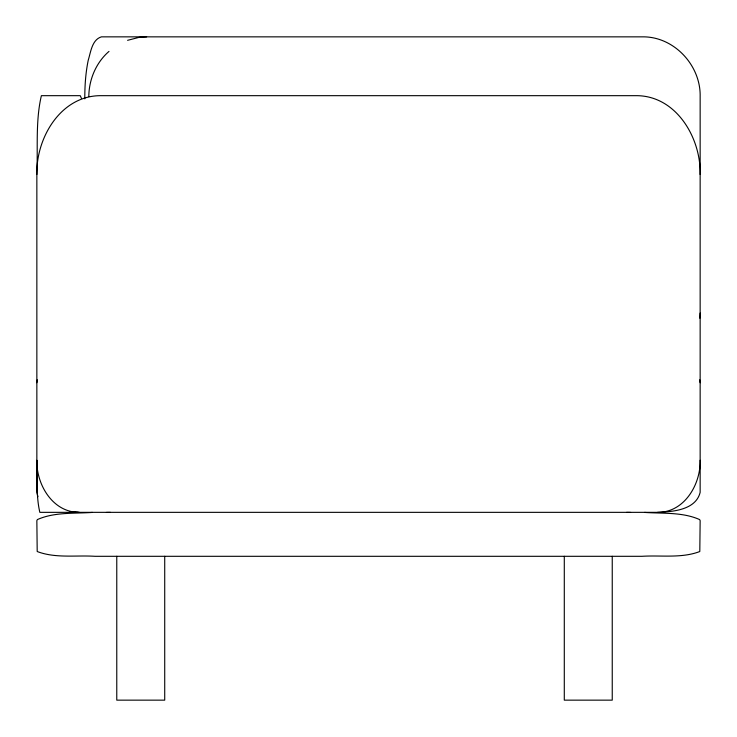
<?xml version="1.0" encoding="UTF-8"?>
<svg xmlns="http://www.w3.org/2000/svg" width="737" height="737" viewBox="0 0 737 737"><rect width="100%" height="100%" fill="white"/><g stroke="black" fill="none" stroke-linecap="round" stroke-linejoin="round"><path stroke-width="1.11" d="M37.909 496.683L36.85 492.371L36.85 174.494C38.002 148.395 35.376 121.071 41.383 95.672L80.269 95.672L81.439 98.353M36.85 174.494C35.938 138.492 60.112 96.436 99.587 95.672L637.413 95.672C676.888 96.436 701.062 138.492 700.15 174.494M700.15 460.266C700.758 484.052 684.784 511.847 658.694 512.344L39.844 512.344C35.873 495.568 37.605 477.512 36.85 460.266C36.242 484.052 52.216 511.847 78.306 512.344M88.818 96.565C88.919 79.596 96.077 62.553 109.002 51.397M699.828 318.209L700.15 313.059M36.85 382.752L37.255 379.795M127.584 40.323L139.09 37.357L146.635 36.85M657.542 512.344C672.734 511.828 695.839 509.995 700.15 492.371L700.15 96.565C700.887 65.372 673.95 36.297 642.323 36.85L101.43 36.85C91.959 39.687 90.771 52.106 88.237 60.213C85.612 72.917 84.755 85.916 84.801 98.869M92.466 512.418C74.17 513.68 54.418 511.966 37.384 519.576L36.85 520.663L37.2 551.525C55.386 558.508 76.022 555.081 95.045 556.306L641.955 556.306C660.978 555.081 681.614 558.508 699.8 551.525L700.15 520.663L699.616 519.576C682.582 511.966 662.83 513.68 644.534 512.418M106.414 512.418L110.467 512.381M626.533 512.381L630.586 512.418M79.458 512.344L69.702 511.874M699.745 379.795L700.15 382.752M612.244 556.306L612.244 700.15L564.293 700.15L564.293 556.306M164.72 556.306L164.72 700.15L116.768 700.15L116.768 556.306"/></g></svg>
